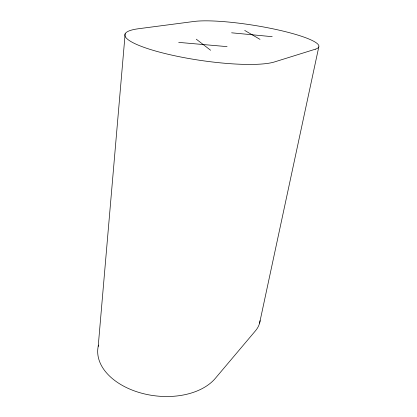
<?xml version="1.0" encoding="UTF-8"?>
<svg xmlns="http://www.w3.org/2000/svg" width="417" height="417" viewBox="0 0 417 417"><rect width="100%" height="100%" fill="white"/><g stroke="black" fill="none" stroke-linecap="round" stroke-linejoin="round"><path stroke-width="0.63" d="M98.209 346.324L125.152 33.777M259.593 323.133L318.791 46.939M178.7 42.388L227.072 46.626M231.612 32.807L272.192 36.68M244.711 30.436L260.005 39.365M196.298 39.203L210.606 50.259M260.083 320.631A55.383 31.525 10.1 0 1 255.475 330.79L215.318 378.37A62.555 40.194 6.9 0 1 140.472 392.882A62.555 40.194 6.9 0 1 98.485 345.12M315.262 49.222L274.511 61.93A78.589 14.428 8.4 0 1 165.596 53.673A78.589 14.428 8.4 0 1 138.454 28.747L194.035 21.465A67.58 10.675 9.1 0 1 279.599 30.274A67.58 10.675 9.1 0 1 315.262 49.222"/></g></svg>
